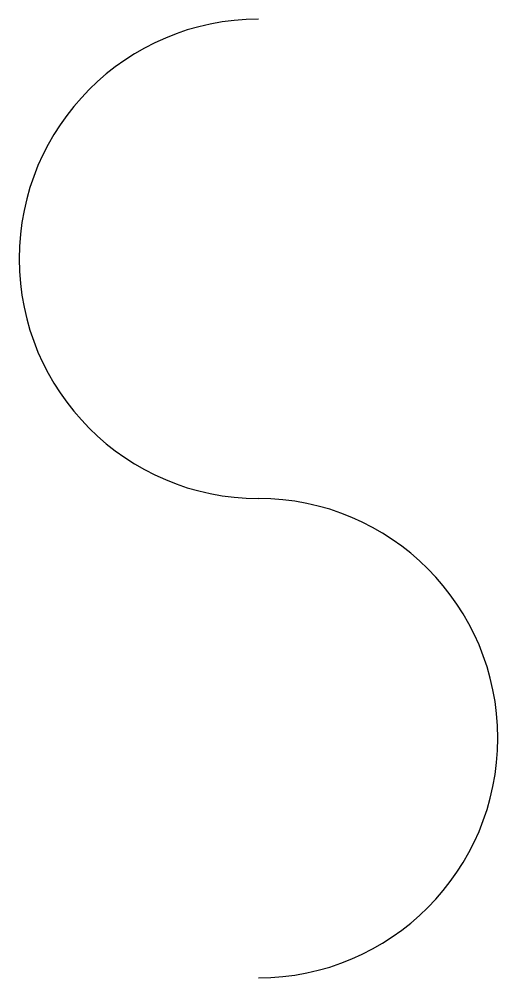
# Model space of a CAD drawing. Extents: x 1106.74 to 1110.15, y 628.55 to 635.37.
import ezdxf

# ---------------------------------------------------------------- set-up
doc = ezdxf.new("R2010")
doc.units = 0
doc.layers.add('EQ', color=3, linetype='CONTINUOUS')

msp = doc.modelspace()

# ---------------------------------------------------------------- linework, layer by layer
at = {"layer": 'EQ', "color": 0, "linetype": 'CONTINUOUS'}
for centre, start, end in [((1108.4447, 633.6659), 90, 270), ((1108.4447, 630.2538), 270, 90)]:
    msp.add_arc(centre, 1.706, start, end, dxfattribs=at)

doc.saveas('drawing.dxf')
